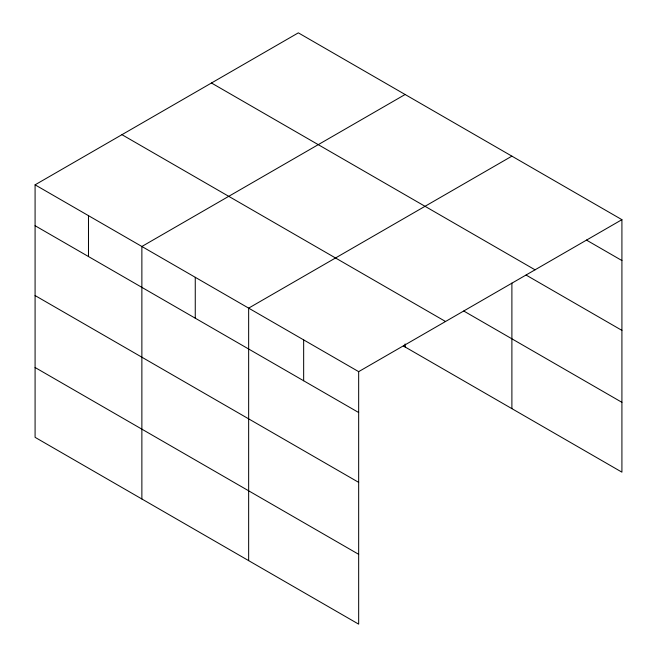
<?xml version="1.0" encoding="UTF-8"?>
<svg xmlns="http://www.w3.org/2000/svg" width="657" height="657" viewBox="0 0 657 657"><rect width="100%" height="100%" fill="white"/><g stroke="black" fill="none" stroke-linecap="round" stroke-linejoin="round"><path stroke-width="0.99" d="M358.665 482.361L358.665 371.648L35.084 184.831L35.084 437.332L358.665 624.15L358.665 482.361L35.084 295.551M403.365 345.984L621.916 472.161L621.916 219.668L298.335 32.85L35.084 184.831M405.114 94.501L141.871 246.482L141.871 498.983M511.893 156.152L248.65 308.133L248.65 560.635M358.665 371.648L621.916 219.668M586.422 240.06L621.916 260.55M211.464 83.004L535.044 269.822M526.093 275.061L621.916 330.381M463.76 311.024L621.916 402.33M121.956 134.677L445.536 321.495M35.084 225.712L358.665 412.53M35.084 367.501L358.665 554.319M511.893 283.077L511.893 408.646M405.114 343.964L405.114 347.003M303.657 339.891L303.657 380.773M195.26 277.311L195.26 318.185M88.481 215.66L88.481 256.542"/></g></svg>
